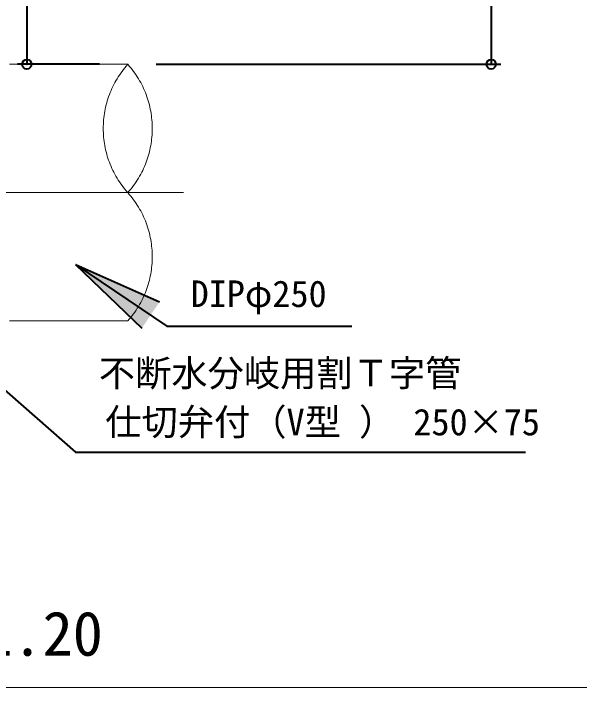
# Model space of a CAD drawing. Units: millimetres at full size, sheet at 1:20; details may follow other scales. Extents: x -5952 to 5966, y -3160 to 3160.
# Drawn here: x -1765 to -1165, y 1120 to 1834 of the extents above; entities that cross this region are included whole.
import ezdxf
from ezdxf.enums import TextEntityAlignment as Align

# ---------------------------------------------------------------- set-up
doc = ezdxf.new("R2010")
doc.units = ezdxf.units.MM
doc.header["$LTSCALE"] = 20
doc.header["$PDMODE"] = 32
doc.header["$PDSIZE"] = 10
doc.linetypes.add('DOUBLE_CHAIN2', pattern=[12.8, 9, -1, 0.6, -0.6, 0.6, -1])
for name, color, linetype, lineweight in [('0-5_TEMP01', 3, 'Continuous', 18), ('0-C_寸法', 1, 'Continuous', 40), ('0-F_配水管', 4, 'DOUBLE_CHAIN2', 9)]:
    doc.layers.add(name, color=color, linetype=linetype, lineweight=lineweight)
doc.layers.add('0-D_注釈', color=1, linetype='Continuous')
doc.styles.add('ＭＳ ゴシック', font='')
doc.styles.get('ＭＳ ゴシック').set_extended_font_data('MS Gothic')

msp = doc.modelspace()

# ---------------------------------------------------------------- linework, layer by layer
at = {"layer": '0-5_TEMP01'}
for p, q in [((-2329.16, 1644.18), (-1584.67, 1644.18)), ((-4026.9, 1120.37), (1673.1, 1120.37))]:
    msp.add_line(p, q, dxfattribs=at)
at = {"layer": '0-C_寸法'}
for p, q in [((-1258.79, 2579.98), (-1258.79, 1779.98)), ((-1750.41, 2012.18), (-1750.41, 1779.98)), ((-1673.61, 1779.98), (-1760.41, 1779.98)), ((-1613.61, 1779.98), (-1248.79, 1779.98)), ((-1698.81, 1568.06), (-1602.06, 1502.84)), ((-1698.81, 1568.06), (-1609.97, 1528.54)), ((-1698.81, 1568.06), (-1628.85, 1500.54)), ((-1869.58, 1519.32), (-1699.05, 1369.3)), ((-1602.06, 1502.84), (-1406.43, 1502.84)), ((-1699.05, 1369.3), (-1222.69, 1369.3))]:
    msp.add_line(p, q, dxfattribs=at)
for p in [(-1750.41, 1779.98), (-1258.79, 1779.98)]:
    msp.add_point(p, dxfattribs=at)
msp.add_solid([(-1609.97, 1528.54), (-1628.85, 1500.54), (-1698.81, 1568.06)], dxfattribs=at)
at = {"layer": '0-F_配水管'}
for p, q in [((-1768.77, 1779.98), (-1643.61, 1779.98)), ((-1768.77, 1508.39), (-1643.61, 1508.39))]:
    msp.add_line(p, q, dxfattribs=at)
for centre, start, end in [((-1567.69, 1712.09), 138.19, 221.81), ((-1719.52, 1712.09), 318.19, 41.81), ((-1719.52, 1576.29), 318.19, 41.81)]:
    msp.add_arc(centre, 101.85, start, end, dxfattribs=at)

# ---------------------------------------------------------------- texts
at = {"layer": '0-C_寸法', "style": 'ＭＳ ゴシック'}
for s, p in [('DIPφ250', (-1577.06, 1514.64)), ('不断水分岐用割Ｔ字管', (-1674.28, 1430.59)), ('仕切弁付（V型 ） 250×75', (-1667.45, 1378.86))]:
    msp.add_text(s, height=28.15, dxfattribs=at).set_placement(p, align=Align.BOTTOM_LEFT)
at = {"layer": '0-D_注釈', "style": 'ＭＳ ゴシック'}
msp.add_text('土被り h=1.20', height=46.92, dxfattribs=at).set_placement((-2085.36, 1139.95), align=Align.BOTTOM_LEFT)

doc.saveas('drawing.dxf')
